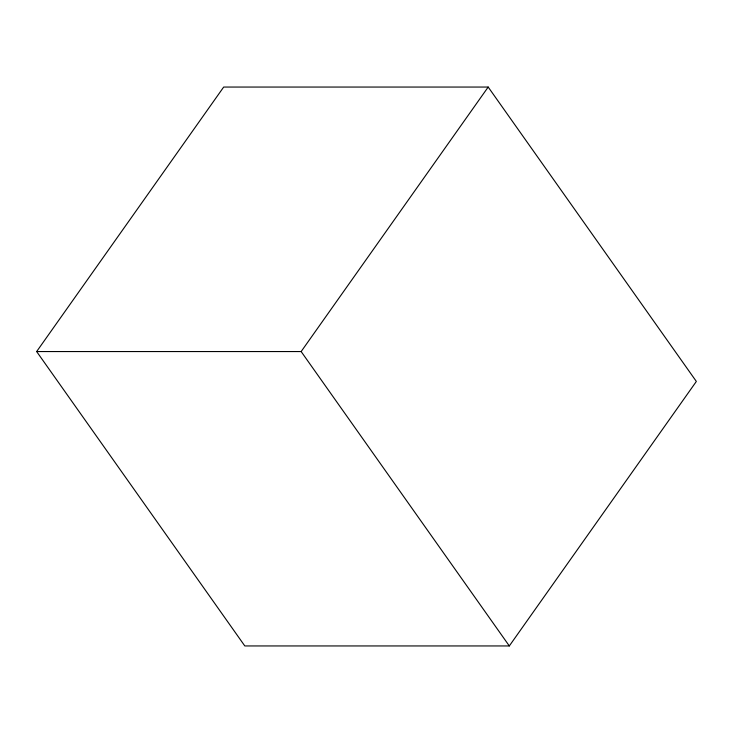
<?xml version="1.0" encoding="UTF-8"?>
<svg xmlns="http://www.w3.org/2000/svg" width="733" height="733" viewBox="0 0 733 733"><rect width="100%" height="100%" fill="white"/><g stroke="black" fill="none" stroke-linecap="round" stroke-linejoin="round"><path stroke-width="1.1" d="M36.65 351.556L223.684 87.053L488.187 87.053L696.35 381.444L509.316 645.947L244.813 645.947L36.65 351.556L301.153 351.556L509.316 645.947M301.153 351.556L488.187 87.053"/></g></svg>
